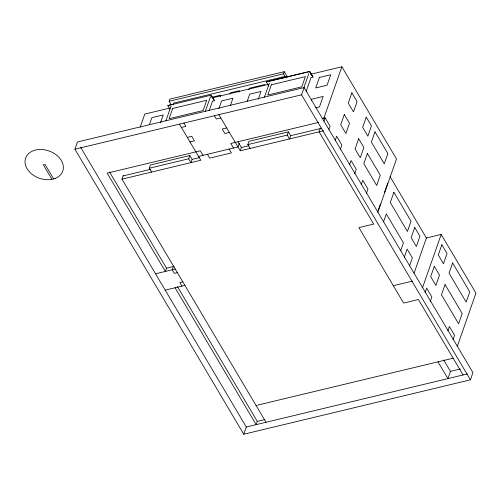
<?xml version="1.0" encoding="UTF-8"?>
<svg xmlns="http://www.w3.org/2000/svg" width="501" height="501" viewBox="0 0 501 501"><rect width="100%" height="100%" fill="white"/><g stroke="black" fill="none" stroke-linecap="round" stroke-linejoin="round"><path stroke-width="0.75" d="M74.925 149.217L77.461 141.983L304.101 87.581L472.938 372.594L470.408 379.827L243.762 434.235L74.925 149.217L301.571 94.814L304.101 87.581M266.006 422.268L121.993 179.17L123.277 175.513M140.18 127.241L144.789 114.071L169.902 108.047M149.43 124.661L151.878 117.672L163.213 114.954L160.52 122.645M171.073 104.653L169.081 101.296L169.839 99.129L284.242 71.668L287.417 77.022M151.559 172.075L149.285 168.242L150.425 164.986L189.841 155.523L192.115 159.356L190.975 162.612L188.702 158.779L189.841 155.523M165.9 120.804L171.048 106.099M173.095 104.577L173.596 103.131L285 76.39M205.316 111.341L210.464 96.637M209.142 110.734L212.493 101.171L214.497 100.688L210.984 95.165M220.271 96.568L220.778 95.121L211.842 97.263M218.906 108.629L221.599 100.939L232.927 98.215L230.479 105.21M109.512 171.918L166.532 268.167L165.393 271.423L107.176 173.152L200.319 150.795L203.018 155.341M229.984 94.232L230.491 92.785L239.359 90.656L238.858 92.103M173.515 266.137L172.244 269.776L174.354 273.339L177.354 272.619M248.847 89.704L249.354 88.257L265.123 84.475M247.231 101.189L249.68 94.194L261.015 91.476L258.322 99.167M239.24 143.336L237.975 146.95L198.559 156.412M323.627 130.767L240.248 150.782L241.513 147.169M250.099 148.421L247.826 144.589L248.966 141.332L288.388 131.869L290.655 135.702L289.515 138.959L287.248 135.126L288.388 131.869M264.44 97.15L269.331 83.179M281.487 78.557L281.994 77.11L282.777 78.438M285.795 77.736L283.485 73.835L284.242 71.668M303.856 87.688L308.748 73.716M306.136 91.495L311.033 77.517L313.037 77.035L309.537 71.48L266.332 81.92L268.887 86.228M311.791 75.344L309.537 71.48M311.309 100.557L311.804 99.16L323.132 96.436L319.463 106.926L315.686 107.834M320.358 128.206L319.081 131.863L373.702 224.072L358.923 227.617L403.612 303.067L418.391 299.517L463.087 374.961M323.69 118.693L341.876 66.765L310.676 74.254M323.965 121.11L325.105 117.86L322.074 118.587M328.932 129.496L330.071 126.239L325.105 117.86M335.138 140.637L336.678 136.247L341.87 145.021L340.336 149.404M243.762 434.235L246.298 427.002L80.648 147.363M177.404 286.528L257.289 421.379L256.149 424.635L175.074 287.768M349.51 164.904L351.051 160.514L356.242 169.282L354.708 173.672M361.202 184.637L362.743 180.254L367.941 189.021L366.4 193.411M378.117 210.545L380.422 203.963M384.411 192.578L387.743 183.065M377.798 212.368L396.498 158.98L341.876 66.765M383.49 221.943L386.309 213.896L403.443 242.816L400.656 250.769M404.351 257.157L407.169 249.11L412.367 257.883L409.549 265.931M414.114 273.076L426.407 237.969L390.022 176.546M422.493 287.812L441.187 234.424L426.407 237.969M425.117 292.534L426.658 288.144L431.849 296.918L430.315 301.308M447.838 330.885L449.372 326.495L454.57 335.269L453.036 339.659M457.25 346.492L475.95 293.104L441.187 234.424M443.698 359.968L450.449 371.373L447.919 378.606L437.987 361.835M169.983 109.262L167.791 105.573L171.567 104.628M169.081 101.296L283.485 73.835M167.791 105.573L211.215 95.152M266.332 81.92L309.756 71.499L313.037 77.035M212.512 97.82L268.06 84.487M181.393 127.429L185.846 126.358L183.923 123.108M220.809 117.967L216.351 119.038L214.422 115.787M187.28 137.374L191.739 136.303L194.432 140.85L189.973 141.921M226.696 127.912L222.237 128.982L224.936 133.529L229.389 132.458M318.661 122.388L230.823 143.468L233.516 148.02M149.285 168.242L188.702 158.779M247.826 144.589L287.248 135.126M123.133 175.914L150.425 169.363M192.115 159.356L199.692 157.533M248.966 145.71L241.388 147.532L237.962 141.745M290.655 135.702L321.736 128.243M121.993 179.17L200.826 160.245L179.464 124.179M166.532 268.167L174.11 266.35M155.535 273.79L175.244 269.056M182.815 281.838L179.815 282.564L181.926 286.121M165.217 290.135L184.925 285.401M393.329 285.702L412.279 281.155M256.074 405.503L453.154 358.196M450.449 371.373L460.313 369.005M257.289 421.379L264.872 419.562M246.298 427.002L467.308 373.946M214.497 100.688L211.735 96.442M301.571 94.814L470.408 379.827M218.881 114.723L240.248 150.782M229.107 149.079L231.374 152.911L209.7 158.116L207.427 154.283M53.645 178.913L45.046 164.397L43.337 164.81L51.935 179.327M172.707 108.46L169.119 118.699L203.118 110.539L206.7 100.3L172.707 108.46M271.36 84.775L267.778 95.021L301.771 86.861L305.36 76.615L271.36 84.775M319.4 77.461L315.73 87.951L327.059 85.226L330.729 74.743L319.4 77.461M344.3 114.478L340.711 124.718L345.909 133.485L349.491 123.246L344.3 114.478M351.871 92.854L348.289 103.093L353.481 111.861L357.069 101.622L351.871 92.854M358.672 138.746L355.084 148.985L360.282 157.752L363.87 147.513L358.672 138.746M366.244 117.115L362.661 127.36L367.853 136.128L371.441 125.889L366.244 117.115M367.383 153.45L363.801 163.689L376.696 185.458L380.278 175.218L367.383 153.45M374.961 131.826L371.373 142.065L384.267 163.833L387.855 153.594L374.961 131.826M393.88 192.271L390.298 202.51L407.426 231.431L411.014 221.191L393.88 192.271M414.74 227.485L411.158 237.725L416.356 246.498L419.938 236.259L414.74 227.485M434.279 266.375L430.691 276.615L435.889 285.388L439.477 275.149L434.279 266.375M441.851 244.751L438.269 254.99L443.46 263.764L447.049 253.519L441.851 244.751M445.063 284.581L441.475 294.82L458.609 323.74L462.198 313.501L445.063 284.581M452.635 262.956L449.053 273.195L466.18 302.116L469.769 291.876L452.635 262.956M54.978 178.506L50.513 179.577A19.671 14.479 19.3 0 1 25.113 160.245A19.671 14.479 19.3 0 1 53.995 153.312A19.671 14.479 19.3 0 1 54.978 178.506"/></g></svg>
